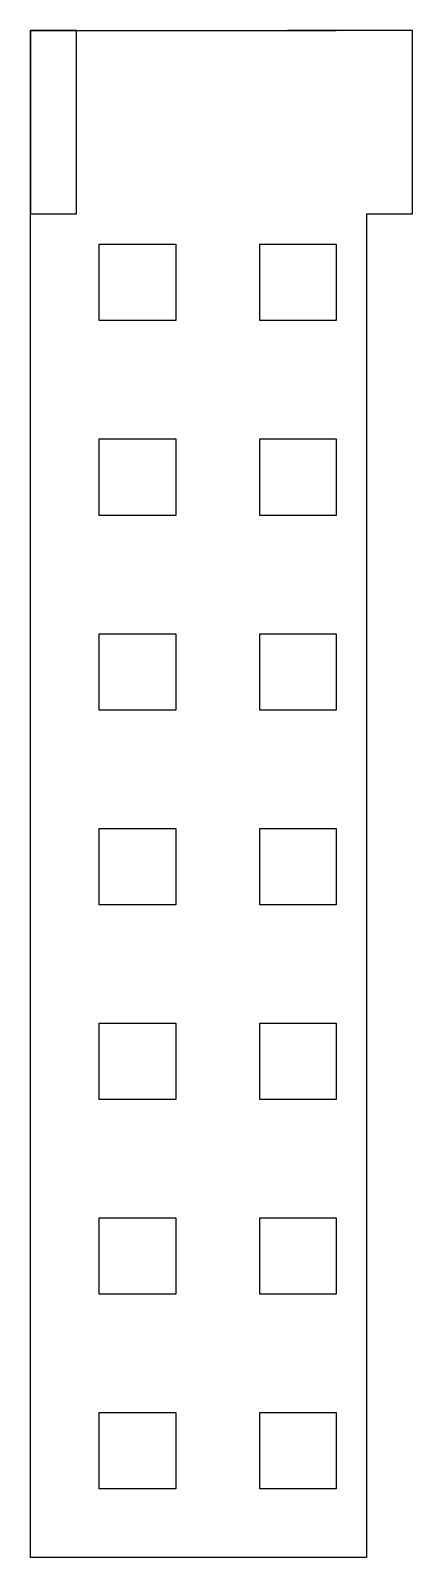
# Model space of a CAD drawing. Header units: millimetres. Extents: x 0 to 50, y -200 to 0.
import ezdxf

# ---------------------------------------------------------------- set-up
doc = ezdxf.new("R2010")
doc.units = ezdxf.units.MM
doc.layers.get('0').update_dxf_attribs({"linetype": 'CONTINUOUS'})

msp = doc.modelspace()

# ---------------------------------------------------------------- linework, layer by layer
for p, q in [((0, 0), (40, 0)), ((0, -200), (0, 0)), ((50, 0), (33.64, 0)), ((50, -24), (50, 0)), ((44, -24), (44, -200)), ((44, -24), (50, -24)), ((44, -200), (0, -200))]:
    msp.add_line(p, q)
for points in [[(6, 0), (0, 0), (0, -24), (6, -24)], [(19, -28), (19, -38), (9, -38), (9, -28)], [(40, -28), (40, -38), (30, -38), (30, -28)], [(19, -53.5), (19, -63.5), (9, -63.5), (9, -53.5)], [(40, -53.5), (40, -63.5), (30, -63.5), (30, -53.5)], [(19, -79), (19, -89), (9, -89), (9, -79)], [(40, -79), (40, -89), (30, -89), (30, -79)], [(19, -104.5), (19, -114.5), (9, -114.5), (9, -104.5)], [(40, -104.5), (40, -114.5), (30, -114.5), (30, -104.5)], [(19, -130), (19, -140), (9, -140), (9, -130)], [(40, -130), (40, -140), (30, -140), (30, -130)], [(19, -155.5), (19, -165.5), (9, -165.5), (9, -155.5)], [(40, -155.5), (40, -165.5), (30, -165.5), (30, -155.5)], [(19, -191), (9, -191), (9, -181), (19, -181)], [(40, -181), (40, -191), (30, -191), (30, -181)]]:
    msp.add_lwpolyline(points, close=True)

doc.saveas('drawing.dxf')
